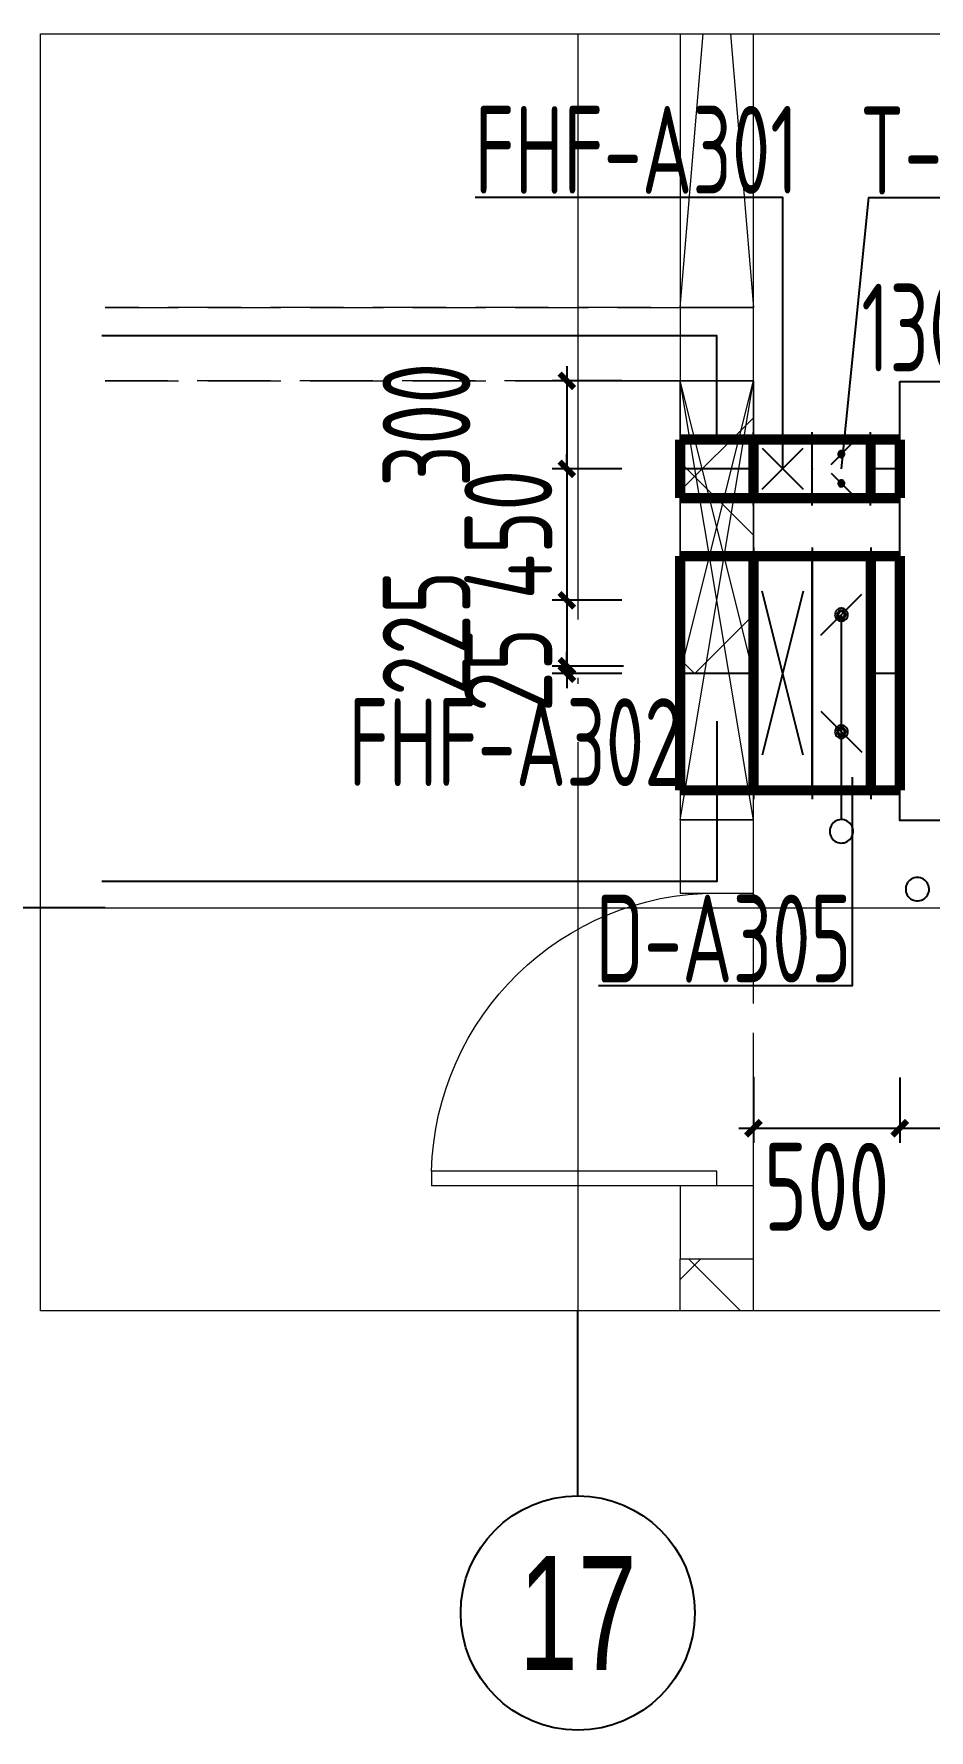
# Model space of a CAD drawing. Extents: x 4 to 13611208, y -605838 to 574722.
# Drawn here: x 13246540 to 13249597, y 231348 to 237142 of the extents above; entities that cross this region are included whole.
import ezdxf
from ezdxf.enums import TextEntityAlignment as Align

# ---------------------------------------------------------------- set-up
doc = ezdxf.new("R2010")
doc.units = 0
doc.header["$LTSCALE"] = 1000
doc.header["$MEASUREMENT"] = 0
for name, pattern in [('CENTER2', [28.575, 19.05, -3.175, 3.175, -3.175]), ('DASH', [0.35, 0.25, -0.1]), ('DOTE', [2.42, 2, -0.2, 0.02, -0.2])]:
    doc.linetypes.add(name, pattern=pattern)
for name, color, linetype in [('AXIS', 3, 'Continuous'), ('AXIS_TEXT', 7, 'Continuous'), ('DUCT-K-P标注', 7, 'Continuous'), ('DUCT-K-P管设备', 7, 'Continuous'), ('DUCT-K-P阀门', 7, 'Continuous'), ('DUCT-K-S中心线', 5, 'CENTER2'), ('DUCT-K-S标注', 7, 'Continuous'), ('DUCT-K-S法兰', 2, 'Continuous'), ('DUCT-K-S管', 40, 'Continuous'), ('DUCT-K-S管端线', 4, 'Continuous'), ('DUCT-K-S阀门', 7, 'Continuous')]:
    doc.layers.add(name, color=color, linetype=linetype)
doc.layers.add('建筑底图', color=8, linetype='Continuous', lineweight=13)
doc.styles.add('67', font='gbenor.shx', dxfattribs={"width": 0.7, "bigfont": 'hztxt.shx'})
doc.styles.add('C', font='HZTXT_E', dxfattribs={"width": 0.7, "bigfont": 'HZTXT'})
doc.styles.add('COMPLEX', font='hztxt_e.shx', dxfattribs={"width": 0.6, "bigfont": 'HZTXT.shx'})
doc.styles.add('du', font='gbenor.shx', dxfattribs={"width": 0.8, "bigfont": 'hztxt.shx'})
doc.dimstyles.new('67', dxfattribs={"dimscale": 100, "dimtxt": 3, "dimasz": 0.5, "dimexe": 0.5, "dimexo": 2, "dimgap": 0.5, "dimtad": 2, "dimdec": 0, "dimrnd": 5, "dimzin": 0, "dimdsep": 46, "dimtxsty": 'du', "dimblk": 'ARCHTICK', "dimcen": 0, "dimdle": 0.5, "dimclrd": 256, "dimclre": 256, "dimclrt": 256, "dimazin": 0, "dimtfac": 1, "dimtdec": 0, "dimtix": 1, "dimtmove": 2, "dimatfit": 3, "dimfxl": 100, "dimtolj": 1, "dimtzin": 0, "dimlwd": -1, "dimlwe": -1, "dimarcsym": 0})
pattern_1 = [(45, (0, 34247.5), (-336.759605, 336.759605), []), (135, (0, 34247.5), (-336.759605, -336.759605), [])]

# ---------------------------------------------------------------- blocks, each defined once
blk = doc.blocks.new('$DorLib2D$00000001')
for p, q in [((0.45, 0.975), (0.5, 0.975)), ((0.45, 0), (0.45, 0.975)), ((0.5, 0), (0.5, 0.975)), ((0.5, 0), (0.45, 0))]:
    blk.add_line(p, q)
at = {"lineweight": 13}
blk.add_arc((0.475, 0), 0.975, 91.46928, 180, dxfattribs=at)
blk = doc.blocks.new('_FZH')
blk.add_lwpolyline([(-0.5, -0.5), (0.5, -0.5), (0.5, 0.5), (-0.5, 0.5)], close=True)
blk = doc.blocks.new('_ArchTick')
at = {"color": 0, "linetype": 'ByBlock', "const_width": 0.4}
blk.add_lwpolyline([(-0.5, -0.5), (0.5, 0.5)], dxfattribs=at)
blk = doc.blocks.new('*D921')
at = {"layer": 'DUCT-K-P标注', "transparency": 16777216}
for p, q in [((13248547.4, 235957), (13248310, 235957)), ((13248360, 236007), (13248360, 235606.4)), ((13248547.4, 235656.4), (13248310, 235656.4))]:
    blk.add_line(p, q, dxfattribs=at)
at = {"layer": 'DUCT-K-P标注', "transparency": 16777216, "xscale": 50, "yscale": 50, "zscale": 50}
for p, rotation in [((13248360, 235957), 90), ((13248360, 235656.4), 270)]:
    blk.add_blockref('_ArchTick', p, dxfattribs=dict(at, rotation=rotation))
at = {"layer": 'DUCT-K-P标注', "transparency": 16777216, "insert": (13247880.5, 235806.7), "char_height": 300, "attachment_point": 5, "rotation": 90, "style": 'du'}
blk.add_mtext('\\A1;300', dxfattribs=at)
blk = doc.blocks.new('*D922')
at = {"layer": 'DUCT-K-P标注', "transparency": 16777216}
for p, q in [((13248360, 235656.4), (13248360, 235706.4)), ((13248547.4, 235656.4), (13248310, 235656.4)), ((13248360, 235656.4), (13248360, 235207)), ((13248547.4, 235207), (13248310, 235207)), ((13248360, 235207), (13248360, 235157))]:
    blk.add_line(p, q, dxfattribs=at)
at = {"layer": 'DUCT-K-P标注', "transparency": 16777216, "xscale": 50, "yscale": 50, "zscale": 50}
for p, rotation in [((13248360, 235656.4), 270), ((13248360, 235207), 90)]:
    blk.add_blockref('_ArchTick', p, dxfattribs=dict(at, rotation=rotation))
at = {"layer": 'DUCT-K-P标注', "transparency": 16777216, "insert": (13248160, 235431.7), "char_height": 300, "attachment_point": 5, "rotation": 90, "style": 'du'}
blk.add_mtext('\\A1;450', dxfattribs=at)
blk = doc.blocks.new('*D923')
at = {"layer": 'DUCT-K-P标注', "transparency": 16777216}
for p, q in [((13248997.4, 233578.9), (13248997.4, 233353.7)), ((13249497.3, 233576.9), (13249497.3, 233353.7)), ((13248947.4, 233403.7), (13249547.3, 233403.7))]:
    blk.add_line(p, q, dxfattribs=at)
at = {"layer": 'DUCT-K-P标注', "transparency": 16777216, "xscale": 50, "yscale": 50, "zscale": 50, "rotation": 180}
blk.add_blockref('_ArchTick', (13248997.4, 233403.7), dxfattribs=at)
at = {"layer": 'DUCT-K-P标注', "transparency": 16777216, "xscale": 50, "yscale": 50, "zscale": 50}
blk.add_blockref('_ArchTick', (13249497.3, 233403.7), dxfattribs=at)
at = {"layer": 'DUCT-K-P标注', "transparency": 16777216, "insert": (13249247.3, 233203.7), "char_height": 300, "attachment_point": 5, "style": 'du'}
blk.add_mtext('\\A1;500', dxfattribs=at)
blk = doc.blocks.new('*D924')
at = {"layer": 'DUCT-K-P标注', "transparency": 16777216}
for p, q in [((13249497.3, 233576.9), (13249497.3, 233353.7)), ((13250747.3, 233576.9), (13250747.3, 233353.7)), ((13249447.3, 233403.7), (13250797.3, 233403.7))]:
    blk.add_line(p, q, dxfattribs=at)
at = {"layer": 'DUCT-K-P标注', "transparency": 16777216, "xscale": 50, "yscale": 50, "zscale": 50, "rotation": 180}
blk.add_blockref('_ArchTick', (13249497.3, 233403.7), dxfattribs=at)
at = {"layer": 'DUCT-K-P标注', "transparency": 16777216, "xscale": 50, "yscale": 50, "zscale": 50}
blk.add_blockref('_ArchTick', (13250747.3, 233403.7), dxfattribs=at)
at = {"layer": 'DUCT-K-P标注', "transparency": 16777216, "insert": (13250122.3, 233203.7), "char_height": 300, "attachment_point": 5, "style": 'du'}
blk.add_mtext('\\A1;1250', dxfattribs=at)
blk = doc.blocks.new('*D927')
at = {"layer": 'DUCT-K-P标注', "transparency": 16777216}
for p, q in [((13248360, 235257), (13248360, 234931.6)), ((13248547.4, 235207), (13248310, 235207)), ((13248553.5, 234981.6), (13248310, 234981.6))]:
    blk.add_line(p, q, dxfattribs=at)
at = {"layer": 'DUCT-K-P标注', "transparency": 16777216, "xscale": 50, "yscale": 50, "zscale": 50}
for p, rotation in [((13248360, 235207), 90), ((13248360, 234981.6), 270)]:
    blk.add_blockref('_ArchTick', p, dxfattribs=dict(at, rotation=rotation))
at = {"layer": 'DUCT-K-P标注', "transparency": 16777216, "insert": (13247880.5, 235094.3), "char_height": 300, "attachment_point": 5, "rotation": 90, "style": 'du'}
blk.add_mtext('\\A1;225', dxfattribs=at)
blk = doc.blocks.new('*D928')
at = {"layer": 'DUCT-K-P标注', "transparency": 16777216}
for p, q in [((13248360, 234981.6), (13248360, 235031.6)), ((13248553.5, 234981.6), (13248310, 234981.6)), ((13248360, 234981.6), (13248360, 234957)), ((13248547.4, 234957), (13248310, 234957)), ((13248360, 234957), (13248360, 234907))]:
    blk.add_line(p, q, dxfattribs=at)
at = {"layer": 'DUCT-K-P标注', "transparency": 16777216, "xscale": 50, "yscale": 50, "zscale": 50}
for p, rotation in [((13248360, 234981.6), 270), ((13248360, 234957), 90)]:
    blk.add_blockref('_ArchTick', p, dxfattribs=dict(at, rotation=rotation))
at = {"layer": 'DUCT-K-P标注', "transparency": 16777216, "insert": (13248160, 234969.3), "char_height": 300, "attachment_point": 5, "rotation": 90, "style": 'du'}
blk.add_mtext('\\A1;25', dxfattribs=at)
blk = doc.blocks.new('_AXISO')
blk.add_circle((0, 0), 0.5)
at = {"layer": 'AXIS_TEXT', "style": 'COMPLEX', "width": 1.041667}
blk.add_attdef('A', text='', height=0.56, dxfattribs=at).set_placement((-0.25, -0.28), (0.25, -0.28), align=Align.FIT)

msp = doc.modelspace()

# ---------------------------------------------------------------- hatches: boundary and pattern name
at = {"layer": '建筑底图'}
h = msp.add_hatch(dxfattribs=at)
h.set_pattern_fill('ANSI37', color=8, scale=300, style=0)
h.set_pattern_definition(pattern_1)
h.paths.add_polyline_path([(13248997.4, 235957), (13248747.4, 235957), (13248747.4, 234957), (13248997.4, 234957)])
h = msp.add_hatch(dxfattribs=at)
h.set_pattern_fill('ANSI37', color=8, scale=300, style=0)
h.set_pattern_definition(pattern_1)
h.paths.add_polyline_path([(13248997.4, 232957), (13248747.4, 232957), (13248747.4, 232780), (13248997.4, 232780)])

# ---------------------------------------------------------------- linework, layer by layer
at = {"layer": 'AXIS'}
msp.add_lwpolyline([(13246783.5, 234157), (13246093.9, 234157)], dxfattribs=at)
at = {"layer": 'AXIS', "ltscale": 3}
msp.add_lwpolyline([(13248397.4, 232147.5), (13248397.4, 232780)], dxfattribs=at)
at = {"layer": 'DUCT-K-P标注', "elevation": 3748}
for points in [[(13249097.4, 235656.4), (13249097.4, 236583.5), (13248047, 236583.5)], [(13249297.6, 235656.4), (13249391, 236583.5), (13250144, 236583.5)]]:
    msp.add_lwpolyline(points, dxfattribs=at)
at = {"layer": 'DUCT-K-P标注'}
msp.add_lwpolyline([(13249334, 234602.5), (13249334, 233890), (13248468.5, 233890)], dxfattribs=at)
at = {"layer": 'DUCT-K-P管设备'}
msp.add_lwpolyline([(13249497.3, 235955), (13250797.3, 235955), (13250797.3, 234455), (13249497.3, 234455)], close=True, dxfattribs=at)
at = {"layer": 'DUCT-K-P阀门'}
for p, q in [((13249517.9, 234227.1), (13249517.3, 234221.6)), ((13249517.3, 234221.6), (13249517.5, 234216)), ((13249517.5, 234216), (13249518.4, 234210.5)), ((13249519.2, 234232.6), (13249517.9, 234227.1)), ((13249521.3, 234237.7), (13249519.2, 234232.6)), ((13249524.1, 234242.6), (13249521.3, 234237.7)), ((13249527.5, 234247), (13249524.1, 234242.6)), ((13249531.5, 234250.8), (13249527.5, 234247)), ((13249536.1, 234254.1), (13249531.5, 234250.8)), ((13249541, 234256.7), (13249536.1, 234254.1)), ((13249546.2, 234258.7), (13249541, 234256.7)), ((13249551.7, 234259.8), (13249546.2, 234258.7)), ((13249557.3, 234260.2), (13249551.7, 234259.8)), ((13249562.8, 234259.8), (13249557.3, 234260.2)), ((13249568.3, 234258.7), (13249562.8, 234259.8)), ((13249573.5, 234256.7), (13249568.3, 234258.7)), ((13249578.5, 234254.1), (13249573.5, 234256.7)), ((13249583, 234250.8), (13249578.5, 234254.1)), ((13249587, 234247), (13249583, 234250.8)), ((13249590.4, 234242.6), (13249587, 234247)), ((13249593.2, 234237.7), (13249590.4, 234242.6)), ((13249595.3, 234232.6), (13249593.2, 234237.7)), ((13249596.6, 234227.1), (13249595.3, 234232.6)), ((13249596.1, 234210.5), (13249597, 234216)), ((13249597.2, 234221.6), (13249596.6, 234227.1)), ((13249597, 234216), (13249597.2, 234221.6)), ((13249518.4, 234210.5), (13249520.2, 234205.2)), ((13249520.2, 234205.2), (13249522.6, 234200.2)), ((13249522.6, 234200.2), (13249525.7, 234195.6)), ((13249525.7, 234195.6), (13249529.5, 234191.4)), ((13249529.5, 234191.4), (13249533.7, 234187.8)), ((13249533.7, 234187.8), (13249538.5, 234184.9)), ((13249538.5, 234184.9), (13249543.6, 234182.6)), ((13249543.6, 234182.6), (13249548.9, 234181.1)), ((13249548.9, 234181.1), (13249554.5, 234180.3)), ((13249554.5, 234180.3), (13249560, 234180.3)), ((13249560, 234180.3), (13249565.6, 234181.1)), ((13249565.6, 234181.1), (13249570.9, 234182.6)), ((13249570.9, 234182.6), (13249576, 234184.9)), ((13249576, 234184.9), (13249580.8, 234187.8)), ((13249580.8, 234187.8), (13249585, 234191.4)), ((13249585, 234191.4), (13249588.8, 234195.6)), ((13249588.8, 234195.6), (13249591.9, 234200.2)), ((13249591.9, 234200.2), (13249594.3, 234205.2)), ((13249594.3, 234205.2), (13249596.1, 234210.5))]:
    msp.add_line(p, q, dxfattribs=at)
at = {"layer": 'DUCT-K-S中心线'}
for p, q in [((13248997.2, 235656.4), (13248747.4, 235656.4)), ((13249497.3, 235656.4), (13249397.8, 235656.4)), ((13248747.4, 234957.9), (13248997.4, 234957.9)), ((13249398, 234957.9), (13249497.3, 234957.9))]:
    msp.add_line(p, q, dxfattribs=at)
at = {"layer": 'DUCT-K-S标注', "elevation": 600}
for points in [[(13248872.3, 235756.4), (13248872.3, 236111), (13246772, 236111)], [(13248872.3, 234794), (13248872.3, 234247), (13246772, 234247)]]:
    msp.add_lwpolyline(points, dxfattribs=at)
at = {"layer": 'DUCT-K-S法兰'}
for p, q in [((13248997.3, 235531.4), (13248997.3, 235781.4)), ((13249197.5, 235531.4), (13249197.5, 235781.4)), ((13249397.7, 235531.4), (13249397.7, 235781.4)), ((13248997.5, 235387.9), (13248997.5, 234527.9)), ((13249197.7, 235387.9), (13249197.7, 234527.9)), ((13249397.9, 235387.9), (13249397.9, 234527.9))]:
    msp.add_line(p, q, dxfattribs=at)
at = {"layer": 'DUCT-K-S法兰', "color": 18, "true_color": 0x000000}
for p in [(13248997.2, 235656.4, 500), (13248997.4, 235656.4, 500), (13249197.4, 235656.4, 500), (13249197.6, 235656.4, 500), (13249397.6, 235656.4, 500), (13249397.8, 235656.4, 500), (13248997.4, 234957.9, 600), (13248997.6, 234957.9, 600), (13249197.6, 234957.9, 600), (13249197.8, 234957.9, 600), (13249397.8, 234957.9, 600), (13249398, 234957.9, 600)]:
    msp.add_point(p, dxfattribs=at)
at = {"layer": 'DUCT-K-S管', "const_width": 35}
for points in [[(13248997.2, 235756.4), (13248747.4, 235756.4)], [(13248747.4, 235756.4), (13248747.4, 235556.4)], [(13248997.2, 235556.4), (13248997.2, 235756.4)], [(13248997.4, 235756.4), (13249197.4, 235756.4)], [(13249197.6, 235756.4), (13249397.6, 235756.4)], [(13249497.3, 235756.4), (13249397.8, 235756.4)], [(13249397.8, 235756.4), (13249397.8, 235556.4)], [(13249497.3, 235556.4), (13249497.3, 235756.4)], [(13248747.4, 235556.4), (13248997.2, 235556.4)], [(13249197.4, 235556.4), (13248997.4, 235556.4)], [(13249397.6, 235556.4), (13249197.6, 235556.4)], [(13249397.8, 235556.4), (13249497.3, 235556.4)], [(13248997.4, 235357.9), (13248747.4, 235357.9)], [(13248747.4, 235357.9), (13248747.4, 234557.9)], [(13248997.4, 234557.9), (13248997.4, 235357.9)], [(13248997.6, 235357.9), (13249197.6, 235357.9)], [(13249197.8, 235357.9), (13249397.8, 235357.9)], [(13249497.3, 235357.9), (13249398, 235357.9)], [(13249398, 235357.9), (13249398, 234557.9)], [(13249497.3, 234557.9), (13249497.3, 235357.9)], [(13248747.4, 234557.9), (13248997.4, 234557.9)], [(13249197.6, 234557.9), (13248997.6, 234557.9)], [(13249397.8, 234557.9), (13249197.8, 234557.9)], [(13249398, 234557.9), (13249497.3, 234557.9)]]:
    msp.add_lwpolyline(points, dxfattribs=at)
at = {"layer": 'DUCT-K-S管端线'}
for p, q in [((13248997.4, 235556.4), (13248997.4, 235756.4)), ((13249197.4, 235556.4), (13249197.4, 235756.4)), ((13249197.6, 235556.4), (13249197.6, 235756.4)), ((13249397.6, 235556.4), (13249397.6, 235756.4)), ((13248997.6, 235357.9), (13248997.6, 234557.9)), ((13249197.6, 235357.9), (13249197.6, 234557.9)), ((13249197.8, 234557.9), (13249197.8, 235357.9)), ((13249397.8, 234557.9), (13249397.8, 235357.9))]:
    msp.add_line(p, q, dxfattribs=at)
at = {"layer": 'DUCT-K-S阀门'}
for p, q in [((13249027.3, 235726.4), (13249167.4, 235586.4)), ((13249027.4, 235586.4), (13249167.4, 235726.4)), ((13249262.6, 235671.4), (13249332.6, 235741.4)), ((13249286.7, 235708.5), (13249286.5, 235706.4)), ((13249286.5, 235706.4), (13249286.7, 235704.3)), ((13249287.3, 235710.5), (13249286.7, 235708.5)), ((13249286.7, 235704.3), (13249287.3, 235702.3)), ((13249288.2, 235712.4), (13249287.3, 235710.5)), ((13249287.3, 235702.3), (13249288.2, 235700.4)), ((13249289.5, 235714.1), (13249288.2, 235712.4)), ((13249288.2, 235700.4), (13249289.5, 235698.8)), ((13249291.1, 235715.4), (13249289.5, 235714.1)), ((13249289.5, 235698.8), (13249291.1, 235697.4)), ((13249290.2, 235707.8), (13249290.1, 235706.4)), ((13249290.1, 235706.4), (13249290.2, 235705)), ((13249290.6, 235709.2), (13249290.2, 235707.8)), ((13249290.2, 235705), (13249290.6, 235703.6)), ((13249291.3, 235710.5), (13249290.6, 235709.2)), ((13249290.6, 235703.6), (13249291.3, 235702.4)), ((13249293, 235716.5), (13249291.1, 235715.4)), ((13249291.1, 235697.4), (13249293, 235696.3)), ((13249292.1, 235711.6), (13249291.3, 235710.5)), ((13249291.3, 235702.4), (13249292.1, 235701.2)), ((13249293.2, 235712.5), (13249292.1, 235711.6)), ((13249292.1, 235701.2), (13249293.2, 235700.3)), ((13249292.3, 235707.4), (13249292.2, 235706.4)), ((13249292.2, 235706.4), (13249292.3, 235705.4)), ((13249292.6, 235708.4), (13249292.3, 235707.4)), ((13249292.3, 235705.4), (13249292.6, 235704.4)), ((13249293.1, 235709.3), (13249292.6, 235708.4)), ((13249292.6, 235704.4), (13249293.1, 235703.5)), ((13249295, 235717.2), (13249293, 235716.5)), ((13249293, 235696.3), (13249295, 235695.6)), ((13249293.7, 235710.1), (13249293.1, 235709.3)), ((13249293.1, 235703.5), (13249293.7, 235702.7)), ((13249294.4, 235713.2), (13249293.2, 235712.5)), ((13249293.2, 235700.3), (13249294.4, 235699.6)), ((13249294.5, 235710.8), (13249293.7, 235710.1)), ((13249293.7, 235702.7), (13249294.5, 235702)), ((13249295.8, 235713.7), (13249294.4, 235713.2)), ((13249294.4, 235699.6), (13249295.8, 235699.1)), ((13249295.3, 235711.3), (13249294.5, 235710.8)), ((13249294.5, 235702), (13249295.3, 235701.5)), ((13249297, 235717.5), (13249295, 235717.2)), ((13249295, 235695.6), (13249297, 235695.3)), ((13249296.3, 235711.6), (13249295.3, 235711.3)), ((13249295.3, 235701.5), (13249296.3, 235701.2)), ((13249297.2, 235713.9), (13249295.8, 235713.7)), ((13249295.8, 235699.1), (13249297.2, 235698.9)), ((13249297.3, 235711.8), (13249296.3, 235711.6)), ((13249296.3, 235701.2), (13249297.3, 235701)), ((13249299.1, 235717.4), (13249297, 235717.5)), ((13249297, 235695.3), (13249299.1, 235695.4)), ((13249298.6, 235713.8), (13249297.2, 235713.9)), ((13249297.2, 235698.9), (13249298.6, 235699)), ((13249298.3, 235711.7), (13249297.3, 235711.8)), ((13249297.3, 235701), (13249298.3, 235701.1)), ((13249299.3, 235711.5), (13249298.3, 235711.7)), ((13249298.3, 235701.1), (13249299.3, 235701.3)), ((13249300, 235713.5), (13249298.6, 235713.8)), ((13249298.6, 235699), (13249300, 235699.3)), ((13249301.2, 235716.9), (13249299.1, 235717.4)), ((13249299.1, 235695.4), (13249301.2, 235695.9)), ((13249300.2, 235711.1), (13249299.3, 235711.5)), ((13249299.3, 235701.3), (13249300.2, 235701.8)), ((13249301.3, 235712.9), (13249300, 235713.5)), ((13249300, 235699.3), (13249301.3, 235699.9)), ((13249301.1, 235710.5), (13249300.2, 235711.1)), ((13249300.2, 235701.8), (13249301.1, 235702.4)), ((13249301.8, 235709.7), (13249301.1, 235710.5)), ((13249301.1, 235702.4), (13249301.8, 235703.1)), ((13249303.1, 235716), (13249301.2, 235716.9)), ((13249301.2, 235695.9), (13249303.1, 235696.8)), ((13249302.5, 235712.1), (13249301.3, 235712.9)), ((13249301.3, 235699.9), (13249302.5, 235700.7)), ((13249302.3, 235708.9), (13249301.8, 235709.7)), ((13249301.8, 235703.1), (13249302.3, 235703.9)), ((13249302.7, 235707.9), (13249302.3, 235708.9)), ((13249302.3, 235703.9), (13249302.7, 235704.9)), ((13249303.5, 235711), (13249302.5, 235712.1)), ((13249302.5, 235700.7), (13249303.5, 235701.8)), ((13249302.9, 235706.9), (13249302.7, 235707.9)), ((13249302.7, 235704.9), (13249302.9, 235705.9)), ((13249302.9, 235705.9), (13249302.9, 235706.9)), ((13249304.8, 235714.8), (13249303.1, 235716)), ((13249303.1, 235696.8), (13249304.8, 235698)), ((13249304.2, 235709.8), (13249303.5, 235711)), ((13249303.5, 235701.8), (13249304.2, 235703)), ((13249304.8, 235708.5), (13249304.2, 235709.8)), ((13249304.2, 235703), (13249304.8, 235704.3)), ((13249306.3, 235713.3), (13249304.8, 235714.8)), ((13249305, 235707.1), (13249304.8, 235708.5)), ((13249304.8, 235704.3), (13249305, 235705.7)), ((13249304.8, 235698), (13249306.3, 235699.6)), ((13249305, 235705.7), (13249305, 235707.1)), ((13249307.4, 235711.5), (13249306.3, 235713.3)), ((13249306.3, 235699.6), (13249307.4, 235701.3)), ((13249308.2, 235709.5), (13249307.4, 235711.5)), ((13249307.4, 235701.3), (13249308.2, 235703.3)), ((13249308.6, 235707.5), (13249308.2, 235709.5)), ((13249308.2, 235703.3), (13249308.6, 235705.4)), ((13249308.6, 235705.4), (13249308.6, 235707.5)), ((13249262.6, 235641.4), (13249332.6, 235571.4)), ((13249286.7, 235608.5), (13249286.5, 235606.4)), ((13249286.5, 235606.4), (13249286.7, 235604.3)), ((13249287.3, 235610.5), (13249286.7, 235608.5)), ((13249288.2, 235612.4), (13249287.3, 235610.5)), ((13249289.5, 235614.1), (13249288.2, 235612.4)), ((13249291.1, 235615.4), (13249289.5, 235614.1)), ((13249290.2, 235607.8), (13249290.1, 235606.4)), ((13249290.1, 235606.4), (13249290.2, 235605)), ((13249290.6, 235609.2), (13249290.2, 235607.8)), ((13249290.2, 235605), (13249290.6, 235603.6)), ((13249291.3, 235610.5), (13249290.6, 235609.2)), ((13249293, 235616.5), (13249291.1, 235615.4)), ((13249292.1, 235611.6), (13249291.3, 235610.5)), ((13249293.2, 235612.5), (13249292.1, 235611.6)), ((13249292.3, 235607.4), (13249292.2, 235606.4)), ((13249292.2, 235606.4), (13249292.3, 235605.4)), ((13249292.6, 235608.4), (13249292.3, 235607.4)), ((13249292.3, 235605.4), (13249292.6, 235604.4)), ((13249293.1, 235609.3), (13249292.6, 235608.4)), ((13249292.6, 235604.4), (13249293.1, 235603.5)), ((13249295, 235617.2), (13249293, 235616.5)), ((13249293.7, 235610.1), (13249293.1, 235609.3)), ((13249294.4, 235613.2), (13249293.2, 235612.5)), ((13249294.5, 235610.8), (13249293.7, 235610.1)), ((13249295.8, 235613.7), (13249294.4, 235613.2)), ((13249295.3, 235611.3), (13249294.5, 235610.8)), ((13249297, 235617.5), (13249295, 235617.2)), ((13249296.3, 235611.6), (13249295.3, 235611.3)), ((13249297.2, 235613.9), (13249295.8, 235613.7)), ((13249297.3, 235611.8), (13249296.3, 235611.6)), ((13249299.1, 235617.4), (13249297, 235617.5)), ((13249298.6, 235613.8), (13249297.2, 235613.9)), ((13249298.3, 235611.7), (13249297.3, 235611.8)), ((13249299.3, 235611.5), (13249298.3, 235611.7)), ((13249300, 235613.5), (13249298.6, 235613.8)), ((13249301.2, 235616.9), (13249299.1, 235617.4)), ((13249300.2, 235611.1), (13249299.3, 235611.5)), ((13249301.3, 235612.9), (13249300, 235613.5)), ((13249301.1, 235610.5), (13249300.2, 235611.1)), ((13249301.8, 235609.7), (13249301.1, 235610.5)), ((13249303.1, 235616), (13249301.2, 235616.9)), ((13249302.5, 235612.1), (13249301.3, 235612.9)), ((13249302.3, 235608.9), (13249301.8, 235609.7)), ((13249302.7, 235607.9), (13249302.3, 235608.9)), ((13249302.3, 235603.9), (13249302.7, 235604.9)), ((13249303.5, 235611), (13249302.5, 235612.1)), ((13249302.9, 235606.9), (13249302.7, 235607.9)), ((13249302.7, 235604.9), (13249302.9, 235605.9)), ((13249302.9, 235605.9), (13249302.9, 235606.9)), ((13249304.8, 235614.8), (13249303.1, 235616)), ((13249304.2, 235609.8), (13249303.5, 235611)), ((13249304.8, 235608.5), (13249304.2, 235609.8)), ((13249306.3, 235613.3), (13249304.8, 235614.8)), ((13249305, 235607.1), (13249304.8, 235608.5)), ((13249304.8, 235604.3), (13249305, 235605.7)), ((13249305, 235605.7), (13249305, 235607.1)), ((13249307.4, 235611.5), (13249306.3, 235613.3)), ((13249308.2, 235609.5), (13249307.4, 235611.5)), ((13249308.6, 235607.5), (13249308.2, 235609.5)), ((13249308.2, 235603.3), (13249308.6, 235605.4)), ((13249308.6, 235605.4), (13249308.6, 235607.5)), ((13249286.7, 235604.3), (13249287.3, 235602.3)), ((13249287.3, 235602.3), (13249288.2, 235600.4)), ((13249288.2, 235600.4), (13249289.5, 235598.8)), ((13249289.5, 235598.8), (13249291.1, 235597.4)), ((13249290.6, 235603.6), (13249291.3, 235602.4)), ((13249291.1, 235597.4), (13249293, 235596.3)), ((13249291.3, 235602.4), (13249292.1, 235601.2)), ((13249292.1, 235601.2), (13249293.2, 235600.3)), ((13249293, 235596.3), (13249295, 235595.6)), ((13249293.1, 235603.5), (13249293.7, 235602.7)), ((13249293.2, 235600.3), (13249294.4, 235599.6)), ((13249293.7, 235602.7), (13249294.5, 235602)), ((13249294.4, 235599.6), (13249295.8, 235599.1)), ((13249294.5, 235602), (13249295.3, 235601.5)), ((13249295, 235595.6), (13249297, 235595.3)), ((13249295.3, 235601.5), (13249296.3, 235601.2)), ((13249295.8, 235599.1), (13249297.2, 235598.9)), ((13249296.3, 235601.2), (13249297.3, 235601)), ((13249297, 235595.3), (13249299.1, 235595.4)), ((13249297.2, 235598.9), (13249298.6, 235599)), ((13249297.3, 235601), (13249298.3, 235601.1)), ((13249298.3, 235601.1), (13249299.3, 235601.3)), ((13249298.6, 235599), (13249300, 235599.3)), ((13249299.1, 235595.4), (13249301.2, 235595.9)), ((13249299.3, 235601.3), (13249300.2, 235601.8)), ((13249300, 235599.3), (13249301.3, 235599.9)), ((13249300.2, 235601.8), (13249301.1, 235602.4)), ((13249301.1, 235602.4), (13249301.8, 235603.1)), ((13249301.2, 235595.9), (13249303.1, 235596.8)), ((13249301.3, 235599.9), (13249302.5, 235600.7)), ((13249301.8, 235603.1), (13249302.3, 235603.9)), ((13249302.5, 235600.7), (13249303.5, 235601.8)), ((13249303.1, 235596.8), (13249304.8, 235598)), ((13249303.5, 235601.8), (13249304.2, 235603)), ((13249304.2, 235603), (13249304.8, 235604.3)), ((13249304.8, 235598), (13249306.3, 235599.6)), ((13249306.3, 235599.6), (13249307.4, 235601.3)), ((13249307.4, 235601.3), (13249308.2, 235603.3)), ((13249167.6, 234678), (13249027.5, 235237.8)), ((13249167.6, 235237.9), (13249027.6, 234677.9)), ((13249227.8, 235087.9), (13249367.8, 235227.9)), ((13249276, 235161.9), (13249275.6, 235157.9)), ((13249275.6, 235157.9), (13249276, 235153.8)), ((13249277.1, 235165.9), (13249276, 235161.9)), ((13249276, 235153.8), (13249277.1, 235149.9)), ((13249278.9, 235169.5), (13249277.1, 235165.9)), ((13249277.1, 235149.9), (13249278.9, 235146.2)), ((13249281.4, 235172.8), (13249278.9, 235169.5)), ((13249278.9, 235146.2), (13249281.4, 235142.9)), ((13249284.4, 235175.6), (13249281.4, 235172.8)), ((13249281.4, 235142.9), (13249284.4, 235140.2)), ((13249283, 235160.7), (13249282.8, 235157.9)), ((13249282.8, 235157.9), (13249283, 235155)), ((13249283.8, 235163.4), (13249283, 235160.7)), ((13249283, 235155), (13249283.8, 235152.3)), ((13249285.1, 235166), (13249283.8, 235163.4)), ((13249283.8, 235152.3), (13249285.1, 235149.8)), ((13249287.9, 235177.7), (13249284.4, 235175.6)), ((13249286.9, 235168.2), (13249285.1, 235166)), ((13249285.1, 235149.8), (13249286.9, 235147.5)), ((13249289.1, 235170.1), (13249286.9, 235168.2)), ((13249286.9, 235147.5), (13249289.1, 235145.6)), ((13249287.2, 235159.9), (13249287, 235157.9)), ((13249287, 235157.9), (13249287.2, 235155.8)), ((13249287.8, 235161.9), (13249287.2, 235159.9)), ((13249287.2, 235155.8), (13249287.8, 235153.9)), ((13249288.7, 235163.7), (13249287.8, 235161.9)), ((13249287.8, 235153.9), (13249288.7, 235152.1)), ((13249291.7, 235179.2), (13249287.9, 235177.7)), ((13249290, 235165.3), (13249288.7, 235163.7)), ((13249288.7, 235152.1), (13249290, 235150.5)), ((13249291.5, 235171.5), (13249289.1, 235170.1)), ((13249289.1, 235145.6), (13249291.5, 235144.2)), ((13249291.5, 235166.6), (13249290, 235165.3)), ((13249290, 235150.5), (13249291.5, 235149.1)), ((13249294.2, 235172.5), (13249291.5, 235171.5)), ((13249293.3, 235167.6), (13249291.5, 235166.6)), ((13249291.5, 235149.1), (13249293.3, 235148.1)), ((13249291.5, 235144.2), (13249294.2, 235143.3)), ((13249295.7, 235179.9), (13249291.7, 235179.2)), ((13249295.2, 235168.3), (13249293.3, 235167.6)), ((13249293.3, 235148.1), (13249295.2, 235147.4)), ((13249297.1, 235172.9), (13249294.2, 235172.5)), ((13249294.2, 235143.3), (13249297.1, 235142.9)), ((13249297.3, 235168.6), (13249295.2, 235168.3)), ((13249295.2, 235147.4), (13249297.3, 235147.2)), ((13249299.8, 235179.9), (13249295.7, 235179.9)), ((13249299.9, 235172.7), (13249297.1, 235172.9)), ((13249297.1, 235142.9), (13249299.9, 235143)), ((13249299.3, 235168.5), (13249297.3, 235168.6)), ((13249297.3, 235147.2), (13249299.3, 235147.2)), ((13249297.8, 234757.9), (13249297.8, 235157.9)), ((13249301.3, 235168), (13249299.3, 235168.5)), ((13249299.3, 235147.2), (13249301.3, 235147.7)), ((13249303.8, 235179.2), (13249299.8, 235179.9)), ((13249302.7, 235172.1), (13249299.9, 235172.7)), ((13249299.9, 235143), (13249302.7, 235143.7)), ((13249303.1, 235167.2), (13249301.3, 235168)), ((13249301.3, 235147.7), (13249303.1, 235148.6)), ((13249305.3, 235170.9), (13249302.7, 235172.1)), ((13249302.7, 235143.7), (13249305.3, 235144.9)), ((13249304.8, 235166), (13249303.1, 235167.2)), ((13249303.1, 235148.6), (13249304.8, 235149.8)), ((13249307.6, 235177.7), (13249303.8, 235179.2)), ((13249306.2, 235164.5), (13249304.8, 235166)), ((13249304.8, 235149.8), (13249306.2, 235151.2)), ((13249307.6, 235169.2), (13249305.3, 235170.9)), ((13249305.3, 235144.9), (13249307.6, 235146.5)), ((13249307.3, 235162.8), (13249306.2, 235164.5)), ((13249306.2, 235151.2), (13249307.3, 235153)), ((13249308.1, 235160.9), (13249307.3, 235162.8)), ((13249307.3, 235153), (13249308.1, 235154.8)), ((13249311.1, 235175.6), (13249307.6, 235177.7)), ((13249309.6, 235167.1), (13249307.6, 235169.2)), ((13249307.6, 235146.5), (13249309.6, 235148.6)), ((13249308.4, 235158.9), (13249308.1, 235160.9)), ((13249308.1, 235154.8), (13249308.4, 235156.9)), ((13249308.4, 235156.9), (13249308.4, 235158.9)), ((13249311.1, 235164.7), (13249309.6, 235167.1)), ((13249309.6, 235148.6), (13249311.1, 235151)), ((13249314.1, 235172.8), (13249311.1, 235175.6)), ((13249312.2, 235162.1), (13249311.1, 235164.7)), ((13249311.1, 235151), (13249312.2, 235153.6)), ((13249311.1, 235140.2), (13249314.1, 235142.9)), ((13249312.7, 235159.3), (13249312.2, 235162.1)), ((13249312.2, 235153.6), (13249312.7, 235156.4)), ((13249312.7, 235156.4), (13249312.7, 235159.3)), ((13249316.6, 235169.5), (13249314.1, 235172.8)), ((13249314.1, 235142.9), (13249316.6, 235146.2)), ((13249318.4, 235165.9), (13249316.6, 235169.5)), ((13249316.6, 235146.2), (13249318.4, 235149.9)), ((13249319.5, 235161.9), (13249318.4, 235165.9)), ((13249318.4, 235149.9), (13249319.5, 235153.8)), ((13249319.9, 235157.9), (13249319.5, 235161.9)), ((13249319.5, 235153.8), (13249319.9, 235157.9)), ((13249284.4, 235140.2), (13249287.9, 235138)), ((13249287.9, 235138), (13249291.7, 235136.6)), ((13249291.7, 235136.6), (13249295.7, 235135.8)), ((13249295.7, 235135.8), (13249299.8, 235135.8)), ((13249299.8, 235135.8), (13249303.8, 235136.6)), ((13249303.8, 235136.6), (13249307.6, 235138)), ((13249307.6, 235138), (13249311.1, 235140.2)), ((13249297.8, 234557.9), (13249297.8, 234957.9)), ((13249227.8, 234827.9), (13249367.8, 234687.9)), ((13249276, 234761.9), (13249275.6, 234757.9)), ((13249275.6, 234757.9), (13249276, 234753.8)), ((13249277.1, 234765.9), (13249276, 234761.9)), ((13249276, 234753.8), (13249277.1, 234749.9)), ((13249278.9, 234769.5), (13249277.1, 234765.9)), ((13249277.1, 234749.9), (13249278.9, 234746.2)), ((13249281.4, 234772.8), (13249278.9, 234769.5)), ((13249278.9, 234746.2), (13249281.4, 234742.9)), ((13249284.4, 234775.6), (13249281.4, 234772.8)), ((13249281.4, 234742.9), (13249284.4, 234740.2)), ((13249283, 234760.7), (13249282.8, 234757.9)), ((13249282.8, 234757.9), (13249283, 234755)), ((13249283.8, 234763.4), (13249283, 234760.7)), ((13249283, 234755), (13249283.8, 234752.3)), ((13249285.1, 234766), (13249283.8, 234763.4)), ((13249283.8, 234752.3), (13249285.1, 234749.8)), ((13249287.9, 234777.7), (13249284.4, 234775.6)), ((13249284.4, 234740.2), (13249287.9, 234738)), ((13249286.9, 234768.2), (13249285.1, 234766)), ((13249285.1, 234749.8), (13249286.9, 234747.5)), ((13249289.1, 234770.1), (13249286.9, 234768.2)), ((13249286.9, 234747.5), (13249289.1, 234745.6)), ((13249287.2, 234759.9), (13249287, 234757.9)), ((13249287, 234757.9), (13249287.2, 234755.8)), ((13249287.8, 234761.9), (13249287.2, 234759.9)), ((13249287.2, 234755.8), (13249287.8, 234753.9)), ((13249288.7, 234763.7), (13249287.8, 234761.9)), ((13249287.8, 234753.9), (13249288.7, 234752.1)), ((13249291.7, 234779.2), (13249287.9, 234777.7)), ((13249287.9, 234738), (13249291.7, 234736.6)), ((13249290, 234765.3), (13249288.7, 234763.7)), ((13249288.7, 234752.1), (13249290, 234750.5)), ((13249291.5, 234771.5), (13249289.1, 234770.1)), ((13249289.1, 234745.6), (13249291.5, 234744.2)), ((13249291.5, 234766.6), (13249290, 234765.3)), ((13249290, 234750.5), (13249291.5, 234749.1)), ((13249294.2, 234772.5), (13249291.5, 234771.5)), ((13249293.3, 234767.6), (13249291.5, 234766.6)), ((13249291.5, 234749.1), (13249293.3, 234748.1)), ((13249291.5, 234744.2), (13249294.2, 234743.3)), ((13249295.7, 234779.9), (13249291.7, 234779.2)), ((13249291.7, 234736.6), (13249295.7, 234735.8)), ((13249295.2, 234768.3), (13249293.3, 234767.6)), ((13249293.3, 234748.1), (13249295.2, 234747.4)), ((13249297.1, 234772.9), (13249294.2, 234772.5)), ((13249294.2, 234743.3), (13249297.1, 234742.9)), ((13249297.3, 234768.6), (13249295.2, 234768.3)), ((13249295.2, 234747.4), (13249297.3, 234747.2)), ((13249299.8, 234779.9), (13249295.7, 234779.9)), ((13249295.7, 234735.8), (13249299.8, 234735.8)), ((13249299.9, 234772.7), (13249297.1, 234772.9)), ((13249297.1, 234742.9), (13249299.9, 234743)), ((13249299.3, 234768.5), (13249297.3, 234768.6)), ((13249297.3, 234747.2), (13249299.3, 234747.2)), ((13249301.3, 234768), (13249299.3, 234768.5)), ((13249299.3, 234747.2), (13249301.3, 234747.7)), ((13249303.8, 234779.2), (13249299.8, 234779.9)), ((13249299.8, 234735.8), (13249303.8, 234736.6)), ((13249302.7, 234772.1), (13249299.9, 234772.7)), ((13249299.9, 234743), (13249302.7, 234743.7)), ((13249303.1, 234767.2), (13249301.3, 234768)), ((13249301.3, 234747.7), (13249303.1, 234748.6)), ((13249305.3, 234770.9), (13249302.7, 234772.1)), ((13249302.7, 234743.7), (13249305.3, 234744.9)), ((13249304.8, 234766), (13249303.1, 234767.2)), ((13249303.1, 234748.6), (13249304.8, 234749.8)), ((13249307.6, 234777.7), (13249303.8, 234779.2)), ((13249303.8, 234736.6), (13249307.6, 234738)), ((13249306.2, 234764.5), (13249304.8, 234766)), ((13249304.8, 234749.8), (13249306.2, 234751.2)), ((13249307.6, 234769.2), (13249305.3, 234770.9)), ((13249305.3, 234744.9), (13249307.6, 234746.5)), ((13249307.3, 234762.8), (13249306.2, 234764.5)), ((13249306.2, 234751.2), (13249307.3, 234753)), ((13249308.1, 234760.9), (13249307.3, 234762.8)), ((13249307.3, 234753), (13249308.1, 234754.8)), ((13249311.1, 234775.6), (13249307.6, 234777.7)), ((13249309.6, 234767.1), (13249307.6, 234769.2)), ((13249307.6, 234746.5), (13249309.6, 234748.6)), ((13249307.6, 234738), (13249311.1, 234740.2)), ((13249308.4, 234758.9), (13249308.1, 234760.9)), ((13249308.1, 234754.8), (13249308.4, 234756.9)), ((13249308.4, 234756.9), (13249308.4, 234758.9)), ((13249311.1, 234764.7), (13249309.6, 234767.1)), ((13249309.6, 234748.6), (13249311.1, 234751)), ((13249314.1, 234772.8), (13249311.1, 234775.6)), ((13249312.2, 234762.1), (13249311.1, 234764.7)), ((13249311.1, 234751), (13249312.2, 234753.6)), ((13249311.1, 234740.2), (13249314.1, 234742.9)), ((13249312.7, 234759.3), (13249312.2, 234762.1)), ((13249312.2, 234753.6), (13249312.7, 234756.4)), ((13249312.7, 234756.4), (13249312.7, 234759.3)), ((13249316.6, 234769.5), (13249314.1, 234772.8)), ((13249314.1, 234742.9), (13249316.6, 234746.2)), ((13249318.4, 234765.9), (13249316.6, 234769.5)), ((13249316.6, 234746.2), (13249318.4, 234749.9)), ((13249319.5, 234761.9), (13249318.4, 234765.9)), ((13249318.4, 234749.9), (13249319.5, 234753.8)), ((13249319.9, 234757.9), (13249319.5, 234761.9)), ((13249319.5, 234753.8), (13249319.9, 234757.9)), ((13249297.8, 234457.9), (13249297.8, 234557.9)), ((13249271, 234447.6), (13249267.1, 234443.6)), ((13249275.4, 234451), (13249271, 234447.6)), ((13249280.2, 234453.8), (13249275.4, 234451)), ((13249285.4, 234455.9), (13249280.2, 234453.8)), ((13249290.8, 234457.3), (13249285.4, 234455.9)), ((13249296.4, 234457.8), (13249290.8, 234457.3)), ((13249301.9, 234457.7), (13249296.4, 234457.8)), ((13249307.4, 234456.7), (13249301.9, 234457.7)), ((13249312.8, 234455), (13249307.4, 234456.7)), ((13249317.8, 234452.5), (13249312.8, 234455)), ((13249322.4, 234449.4), (13249317.8, 234452.5)), ((13249326.5, 234445.7), (13249322.4, 234449.4)), ((13249330.1, 234441.4), (13249326.5, 234445.7)), ((13249258.2, 234423.4), (13249257.8, 234417.9)), ((13249257.8, 234417.9), (13249258.2, 234412.3)), ((13249259.3, 234428.9), (13249258.2, 234423.4)), ((13249258.2, 234412.3), (13249259.3, 234406.8)), ((13249261.2, 234434.1), (13249259.3, 234428.9)), ((13249259.3, 234406.8), (13249261.2, 234401.6)), ((13249263.8, 234439.1), (13249261.2, 234434.1)), ((13249261.2, 234401.6), (13249263.8, 234396.7)), ((13249267.1, 234443.6), (13249263.8, 234439.1)), ((13249263.8, 234396.7), (13249267.1, 234392.2)), ((13249267.1, 234392.2), (13249271, 234388.1)), ((13249271, 234388.1), (13249275.4, 234384.7)), ((13249322.4, 234386.4), (13249326.5, 234390.1)), ((13249326.5, 234390.1), (13249330.1, 234394.4)), ((13249333.1, 234436.7), (13249330.1, 234441.4)), ((13249330.1, 234394.4), (13249333.1, 234399.1)), ((13249335.4, 234431.6), (13249333.1, 234436.7)), ((13249333.1, 234399.1), (13249335.4, 234404.2)), ((13249336.9, 234426.2), (13249335.4, 234431.6)), ((13249335.4, 234404.2), (13249336.9, 234409.6)), ((13249337.7, 234420.7), (13249336.9, 234426.2)), ((13249336.9, 234409.6), (13249337.7, 234415.1)), ((13249337.7, 234415.1), (13249337.7, 234420.7)), ((13249275.4, 234384.7), (13249280.2, 234381.9)), ((13249280.2, 234381.9), (13249285.4, 234379.8)), ((13249285.4, 234379.8), (13249290.8, 234378.5)), ((13249290.8, 234378.5), (13249296.4, 234377.9)), ((13249296.4, 234377.9), (13249301.9, 234378.1)), ((13249301.9, 234378.1), (13249307.4, 234379.1)), ((13249307.4, 234379.1), (13249312.8, 234380.8)), ((13249312.8, 234380.8), (13249317.8, 234383.2)), ((13249317.8, 234383.2), (13249322.4, 234386.4))]:
    msp.add_line(p, q, dxfattribs=at)
at = {"layer": '建筑底图', "color": 8, "linetype": 'DOTE'}
msp.add_line((13248397.4, 237142), (13248397.4, 232147.5), dxfattribs=at)
at = {"layer": '建筑底图', "color": 8, "linetype": 'DASH'}
for p, q in [((13246783.5, 236207), (13248747.4, 236207)), ((13246783.5, 235957), (13248747.4, 235957)), ((13248747.4, 235957), (13246783.5, 235957))]:
    msp.add_line(p, q, dxfattribs=at)
at = {"layer": '建筑底图', "color": 8}
for p, q in [((13248747.4, 234957), (13248747.4, 235957)), ((13248997.4, 234957), (13248997.4, 235957)), ((13248747.4, 234957), (13248997.4, 234957)), ((13248747.4, 232780), (13248747.4, 232957)), ((13248997.4, 232780), (13248997.4, 232957))]:
    msp.add_line(p, q, dxfattribs=at)
for points in [[(13246562, 237142), (13256407, 237142), (13256407, 232780), (13246562, 232780)], [(13248997.4, 235957), (13248747.4, 235957), (13248747.4, 234457), (13248997.4, 234457)], [(13248747.4, 235957), (13248997.4, 235957), (13248997.4, 234957), (13248747.4, 234957)]]:
    msp.add_lwpolyline(points, close=True, dxfattribs=at)
for points in [[(13248747.4, 237142), (13248747.4, 236207), (13248997.4, 236207), (13248997.4, 237142)], [(13248747.4, 236207), (13248825.3, 237142)], [(13248919.4, 237142), (13248997.4, 236207)], [(13248747.4, 234457), (13248997.4, 235957)], [(13248997.4, 234457), (13248747.4, 235957)], [(13248747.4, 234957), (13248997.4, 235957)], [(13248997.4, 234957), (13248747.4, 235957)]]:
    msp.add_lwpolyline(points, dxfattribs=at)
at = {"layer": '建筑底图', "color": 8, "linetype": 'DASH'}
msp.add_lwpolyline([(13248997.4, 232780), (13248997.4, 236207), (13246783.5, 236207)], dxfattribs=at)
at = {"layer": '建筑底图', "color": 8, "linetype": 'DOTE', "ltscale": 10}
msp.add_lwpolyline([(13246783.5, 234157), (13256407, 234157)], dxfattribs=at)

# ---------------------------------------------------------------- block references
at = {"layer": 'AXIS', "ltscale": 3}
ref = msp.add_blockref('_AXISO', (13248397.4, 231747.5), dxfattribs=dict(at, xscale=800, yscale=800, zscale=2400))
ref.add_attrib('A', '17', dxfattribs={"layer": 'AXIS_TEXT', "ltscale": 3, "height": 389.44, "style": 'C', "width": 0.781982}).set_placement((13248196.2, 231552.8), (13248598.6, 231552.8), align=Align.FIT)
at = {"layer": '建筑底图', "color": 8, "xscale": 250, "yscale": 250, "zscale": 250}
for p in [(13248872.4, 236082), (13248872.4, 234332), (13248872.4, 233082)]:
    msp.add_blockref('_FZH', p, dxfattribs=at)
at = {"layer": '建筑底图', "color": 8, "xscale": -1000, "yscale": 1000, "zscale": -1000, "rotation": 90}
msp.add_blockref('$DorLib2D$00000001', (13248872.4, 233707), dxfattribs=at)

# ---------------------------------------------------------------- texts
at = {"layer": 'DUCT-K-P标注', "style": '67', "width": 0.75}
for s, p in [('FHF-A301', (13248044.8, 236596, -800)), ('T-A201', (13249361.3, 236593.6, 8300)), ('1300*1500*1000(高)', (13249365.9, 235988.5, 4400)), ('FHF-A302', (13247614.1, 234572.5, -800)), ('D-A305', (13248458, 233901.5))]:
    msp.add_text(s, height=300, dxfattribs=at).set_placement(p)

# ---------------------------------------------------------------- dimensions: what is measured, and where the dimension line sits
at = {"layer": 'DUCT-K-P标注'}
for base, p1, p2, picture, middle in [((13248360, 235656.4), (13248747.4, 235957), (13248747.4, 235656.4, 3748), '*D921', (13247880.5, 235806.7)), ((13248360, 234981.6), (13248747.4, 235207), (13248753.5, 234981.6), '*D927', (13247880.5, 235094.3))]:
    dim = msp.add_linear_dim(base=base, p1=p1, p2=p2, angle=90, dimstyle='67', dxfattribs=at)
    dim.commit()
    dim.dimension.update_dxf_attribs({"geometry": picture, "text_midpoint": middle, "dimtype": 128})
for base, p1, p2, picture, middle in [((13248360, 235207), (13248747.4, 235656.4, 3748), (13248747.4, 235207), '*D922', (13248160, 235431.7)), ((13248360, 234957), (13248753.5, 234981.6), (13248747.4, 234957), '*D928', (13248160, 234969.3))]:
    dim = msp.add_linear_dim(base=base, p1=p1, p2=p2, angle=90, dimstyle='67', dxfattribs=at)
    dim.commit()
    dim.dimension.update_dxf_attribs({"geometry": picture, "text_midpoint": middle})
for base, p1, p2, picture, middle in [((13249497.3, 233403.7), (13248997.4, 233778.9), (13249497.3, 233776.9), '*D923', (13249247.3, 233203.7)), ((13250747.3, 233403.7), (13249497.3, 233776.9), (13250747.3, 233776.9), '*D924', (13250122.3, 233203.7))]:
    dim = msp.add_linear_dim(base=base, p1=p1, p2=p2, dimstyle='67', dxfattribs=at)
    dim.commit()
    dim.dimension.update_dxf_attribs({"geometry": picture, "text_midpoint": middle})

doc.saveas('drawing.dxf')
